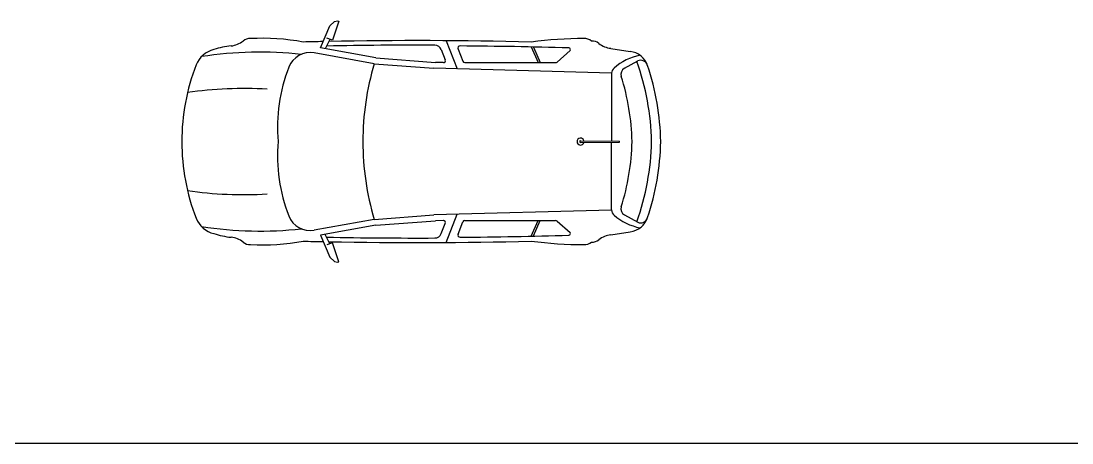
# Model space of a CAD drawing. Header units: millimetres. Extents: x 116290 to 180258, y 22146 to 121276.
# Drawn here: x 138424 to 147437, y 37245 to 40868 of the extents above; entities that cross this region are included whole.
import ezdxf

# ---------------------------------------------------------------- set-up
doc = ezdxf.new("R2010")
doc.units = ezdxf.units.MM
doc.layers.add('www.cad-blocks.net', color=7, linetype='Continuous')

# ---------------------------------------------------------------- blocks, each defined once
blk = doc.blocks.new('A$C2A714640')
for p, q in [((1189.4, 1839.2), (1268.1, 2028.7)), ((1268.1, 2028.7), (1308.7, 2064.9)), ((1346, 2068.2), (1293.4, 1904.6)), ((1308.7, 2064.9), (1335.1, 2070.4)), ((1335.1, 2070.4), (1346, 2068.2)), ((1270.4, 1912.7), (1229.6, 1831.9)), ((1293.4, 1904.6), (1242.9, 1922.4)), ((2266.6, 1901.1), (2360.9, 1658.8)), ((1664.5, 1753.9), (1189.4, 1839.2)), ((2225.4, 1825.1), (2259.7, 1737)), ((2368.7, 1829.1), (2409.1, 1725.4)), ((2996.9, 1847.3), (3055.9, 1712.9)), ((3016.6, 1845.3), (3074.6, 1712.9)), ((3218.7, 1717.8), (3329.6, 1816.5)), ((3679.1, 1835.7), (3845.5, 1809.1)), ((1650.8, 1703.4), (1135.4, 1795.8)), ((1664.5, 1753.9), (2175.5, 1714.6)), ((2242.8, 1712.9), (2175.5, 1714.6)), ((2427.4, 1712.9), (3205.6, 1712.9)), ((3796.4, 1664.1), (3910.1, 1727.9)), ((1650.8, 1703.4), (2161.7, 1664.1)), ((3686.2, 1623.1), (2161.7, 1664.1)), ((3686.2, 1621.7), (3686.2, 1039.8)), ((3419.4, 1042.5), (3754.6, 1039.1)), ((3419.4, 1027.8), (3754.6, 1031.2)), ((3686.2, 448.7), (3686.2, 1030.5)), ((3754.6, 1031.2), (3754.6, 1039.1)), ((1650.8, 367), (1135.4, 274.6)), ((1650.8, 367), (2161.7, 406.3)), ((3686.2, 447.3), (2161.7, 406.3)), ((2266.6, 169.3), (2360.9, 411.6)), ((3796.4, 406.3), (3910.1, 342.5)), ((1664.5, 316.5), (1189.4, 231.2)), ((1664.5, 316.5), (2175.5, 355.8)), ((2242.8, 357.5), (2175.5, 355.8)), ((2225.4, 245.3), (2259.7, 333.4)), ((2368.7, 241.3), (2409.1, 345)), ((2427.4, 357.5), (3205.6, 357.5)), ((2996.9, 223.1), (3055.9, 357.5)), ((3016.6, 225.1), (3074.6, 357.5)), ((3218.7, 352.6), (3329.6, 253.9)), ((1189.4, 231.2), (1268.1, 41.7)), ((1270.4, 157.7), (1229.6, 238.4)), ((3679.1, 234.7), (3845.5, 261.3)), ((1293.4, 165.8), (1242.9, 148)), ((1346, 2.2), (1293.4, 165.8)), ((1268.1, 41.7), (1308.7, 5.5)), ((1308.7, 5.5), (1335.1, 0)), ((1335.1, 0), (1346, 2.2))]:
    blk.add_line(p, q)
for centre, radius, start, end in [((402.8, 2052), 196.5, 275.98946, 308.68707), ((585.3, 1824.1), 95.5, 87.47388, 128.68707), ((685, -96.5), 2018.3, 79.82583, 92.71137), ((2019.2, -38637), 40538.8, 91.14083, 91.38194), ((2019.2, -38637), 40538.8, 88.61806, 91.07118), ((3452.6, -1617.5), 3537, 90.06026, 97.40254), ((3453.1, 1824.1), 95.5, 51.31293, 92.52612), ((3517, 1803.2), 95.5, 51.31293, 92.52612), ((329.8, 1606.7), 225.2, 104.03708, 157.20056), ((670.4, -1500.9), 3304.1, 83.8263, 98.71945), ((499.2, 1133.5), 727.1, 95.98946, 107.94687), ((2019.2, -38637), 40499.9, 89.78574, 91.10028), ((2170.5, 1803.7), 59, 21.27913, 89.78574), ((2387, 1836.2), 19.7, 89.61184, 201.27913), ((2104.8, -39824.1), 41680.9, 88.32994, 89.61184), ((3319.1, 1825.4), 13.8, 319.5223, 88.20634), ((3699.6, 2031.2), 196.5, 231.31293, 264.01054), ((3824.3, 1630.5), 179.8, 18.28026, 83.21958), ((1100.7, 1602.4), 196.5, 79.82992, 158.94677), ((2243.3, 1730.5), 17.7, 268.49256, 21.27913), ((2427.4, 1732.5), 19.7, 201.27913, 270), ((3205.6, 1732.5), 19.7, 270, 311.64533), ((4023.6, 1301.2), 483.6, 101.11593, 130.9804), ((1860.3, 992.2), 2168.8, 1.13495, 19.70197), ((3934.8, 1670.7), 62.3, 15.1262, 113.3532), ((1837.8, 1035.2), 1837.8, 158.994, 180), ((2269.4, 1152.5), 1448.8, 158.94677, 184.64415), ((3873.4, 1035.2), 2320.9, 163.26823, 180), ((3745.2, 1621.7), 59, 130.9804, 180), ((3825.2, 1612.7), 59, 119.29402, 197.29416), ((1888.6, 988.7), 2219.2, 1.20167, 18.34022), ((1822, 985.4), 2040.2, 1.3982, 17.38909), ((532.1, -1813.3), 3304.1, 86.54404, 98.41367), ((1837.8, 1035.2), 1837.8, 180, 201.006), ((2269.4, 917.9), 1448.8, 175.35585, 201.05323), ((3873.4, 1035.2), 2320.9, 180, 196.73177), ((3419.4, 1035.2), 29.7, 13.76028, 346.23972), ((3419.4, 1035.2), 7.35, 90, 270), ((1822, 1085), 2040.2, 342.61091, 358.6018), ((1860.3, 1078.2), 2168.8, 340.29803, 358.86505), ((1888.6, 1081.7), 2219.2, 341.65978, 358.79833), ((532.1, 3883.7), 3304.1, 261.58633, 273.45596), ((3825.2, 457.7), 59, 162.70584, 240.70598), ((329.8, 463.7), 225.2, 202.79944, 255.96292), ((1100.7, 468), 196.5, 201.05323, 280.17008), ((3745.2, 448.7), 59, 180, 229.0196), ((4023.6, 769.2), 483.6, 229.0196, 258.88407), ((3824.3, 439.8), 179.8, 276.78042, 341.71974), ((3934.8, 399.7), 62.3, 246.6468, 344.8738), ((670.4, 3571.3), 3304.1, 261.28055, 276.1737), ((2243.3, 339.8), 17.7, 338.72087, 91.50744), ((2427.4, 337.9), 19.7, 90, 158.72087), ((3205.6, 337.9), 19.7, 48.35467, 90), ((499.2, 936.9), 727.1, 252.05313, 264.01054), ((402.8, 18.3), 196.5, 51.31293, 84.01054), ((685, 2166.9), 2018.3, 267.28863, 280.17417), ((2019.2, 40707.3), 40538.8, 268.61806, 268.85917), ((2019.2, 40707.3), 40499.9, 268.89972, 270.21426), ((2019.2, 40707.3), 40538.8, 268.92882, 271.38194), ((2170.5, 266.6), 59, 270.21426, 338.72087), ((2387, 234.2), 19.7, 158.72087, 270.38816), ((2104.8, 41894.4), 41680.9, 270.38816, 271.67006), ((3452.6, 3687.9), 3537, 262.59746, 269.93974), ((3319.1, 245), 13.8, 271.79366, 40.4777), ((3517, 267.2), 95.5, 267.47388, 308.68707), ((3699.6, 39.2), 196.5, 95.98946, 128.68707), ((585.3, 246.3), 95.5, 231.31293, 272.52612), ((3453.1, 246.3), 95.5, 267.47388, 308.68707)]:
    blk.add_arc(centre, radius, start, end)
blk = doc.blocks.new('FORMAT')
at = {"color": 155, "true_color": 0x546d8e}
blk.add_line((120018.9, 37245.4), (180258.2, 37245.4), dxfattribs=at)

msp = doc.modelspace()

# ---------------------------------------------------------------- block references
msp.add_blockref('A$C2A714640', (139803.2, 38797.6))
at = {"layer": 'www.cad-blocks.net'}
msp.add_blockref('FORMAT', (0, 0), dxfattribs=at)

doc.saveas('drawing.dxf')
